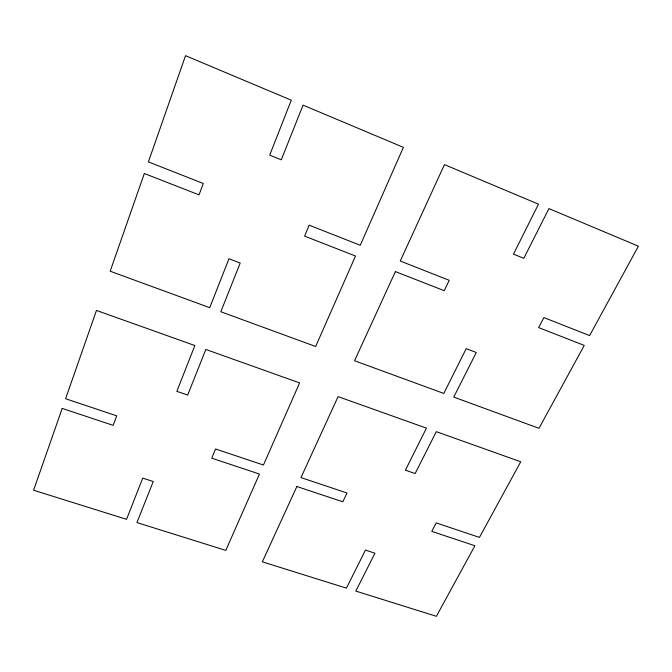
<?xml version="1.0" encoding="UTF-8"?>
<svg xmlns="http://www.w3.org/2000/svg" width="672" height="672" viewBox="0 0 672 672"><rect width="100%" height="100%" fill="white"/><g stroke="black" fill="none" stroke-linecap="round" stroke-linejoin="round"><path stroke-width="1.01" d="M62.202 408.416L33.6 490.232L126.546 519.322L142.733 478.136L153.25 481.538L136.92 522.572L225.809 550.393L259.451 474.046L211.739 458.17L215.586 448.98L263.432 465.016L299.611 382.906L205.817 349.448L187.673 395.06L176.854 391.331L194.855 345.542L96.457 310.439L65.596 398.723L116.701 415.842L113.156 425.368L62.202 408.416M144.337 173.502L110.174 271.211L209.731 307.684L228.967 258.754L240.215 263.021L220.828 311.749L315.655 346.492L355.513 256.024L304.592 236.124L309.17 225.179L360.242 245.28L403.393 147.344L303.047 105.134L281.282 159.827L269.699 155.123L291.287 100.187L185.522 55.692L148.403 161.885L203.288 183.49L199.046 194.88L144.337 173.502M296.881 486.503L262.349 561.834L346.424 588.151L365.442 550.124L374.942 553.199L355.816 591.091L436.388 616.308L474.911 545.74L431.777 531.384L436.22 522.917L479.455 537.398L520.733 461.773L436.304 431.659L415.153 473.55L405.418 470.19L426.443 428.148L338.083 396.631L300.972 477.59L347.004 493.021L342.796 501.782L296.881 486.503M395.405 271.606L354.539 360.738L443.806 393.439L466.2 348.667L476.28 352.489L453.76 397.093L538.994 428.316L584.254 345.408L538.625 327.575L543.866 317.579L589.613 335.588L638.4 246.204L548.932 208.572L523.816 258.317L513.484 254.125L538.465 204.17L444.452 164.615L400.252 261.03L449.224 280.316L444.234 290.69L395.405 271.606"/></g></svg>
